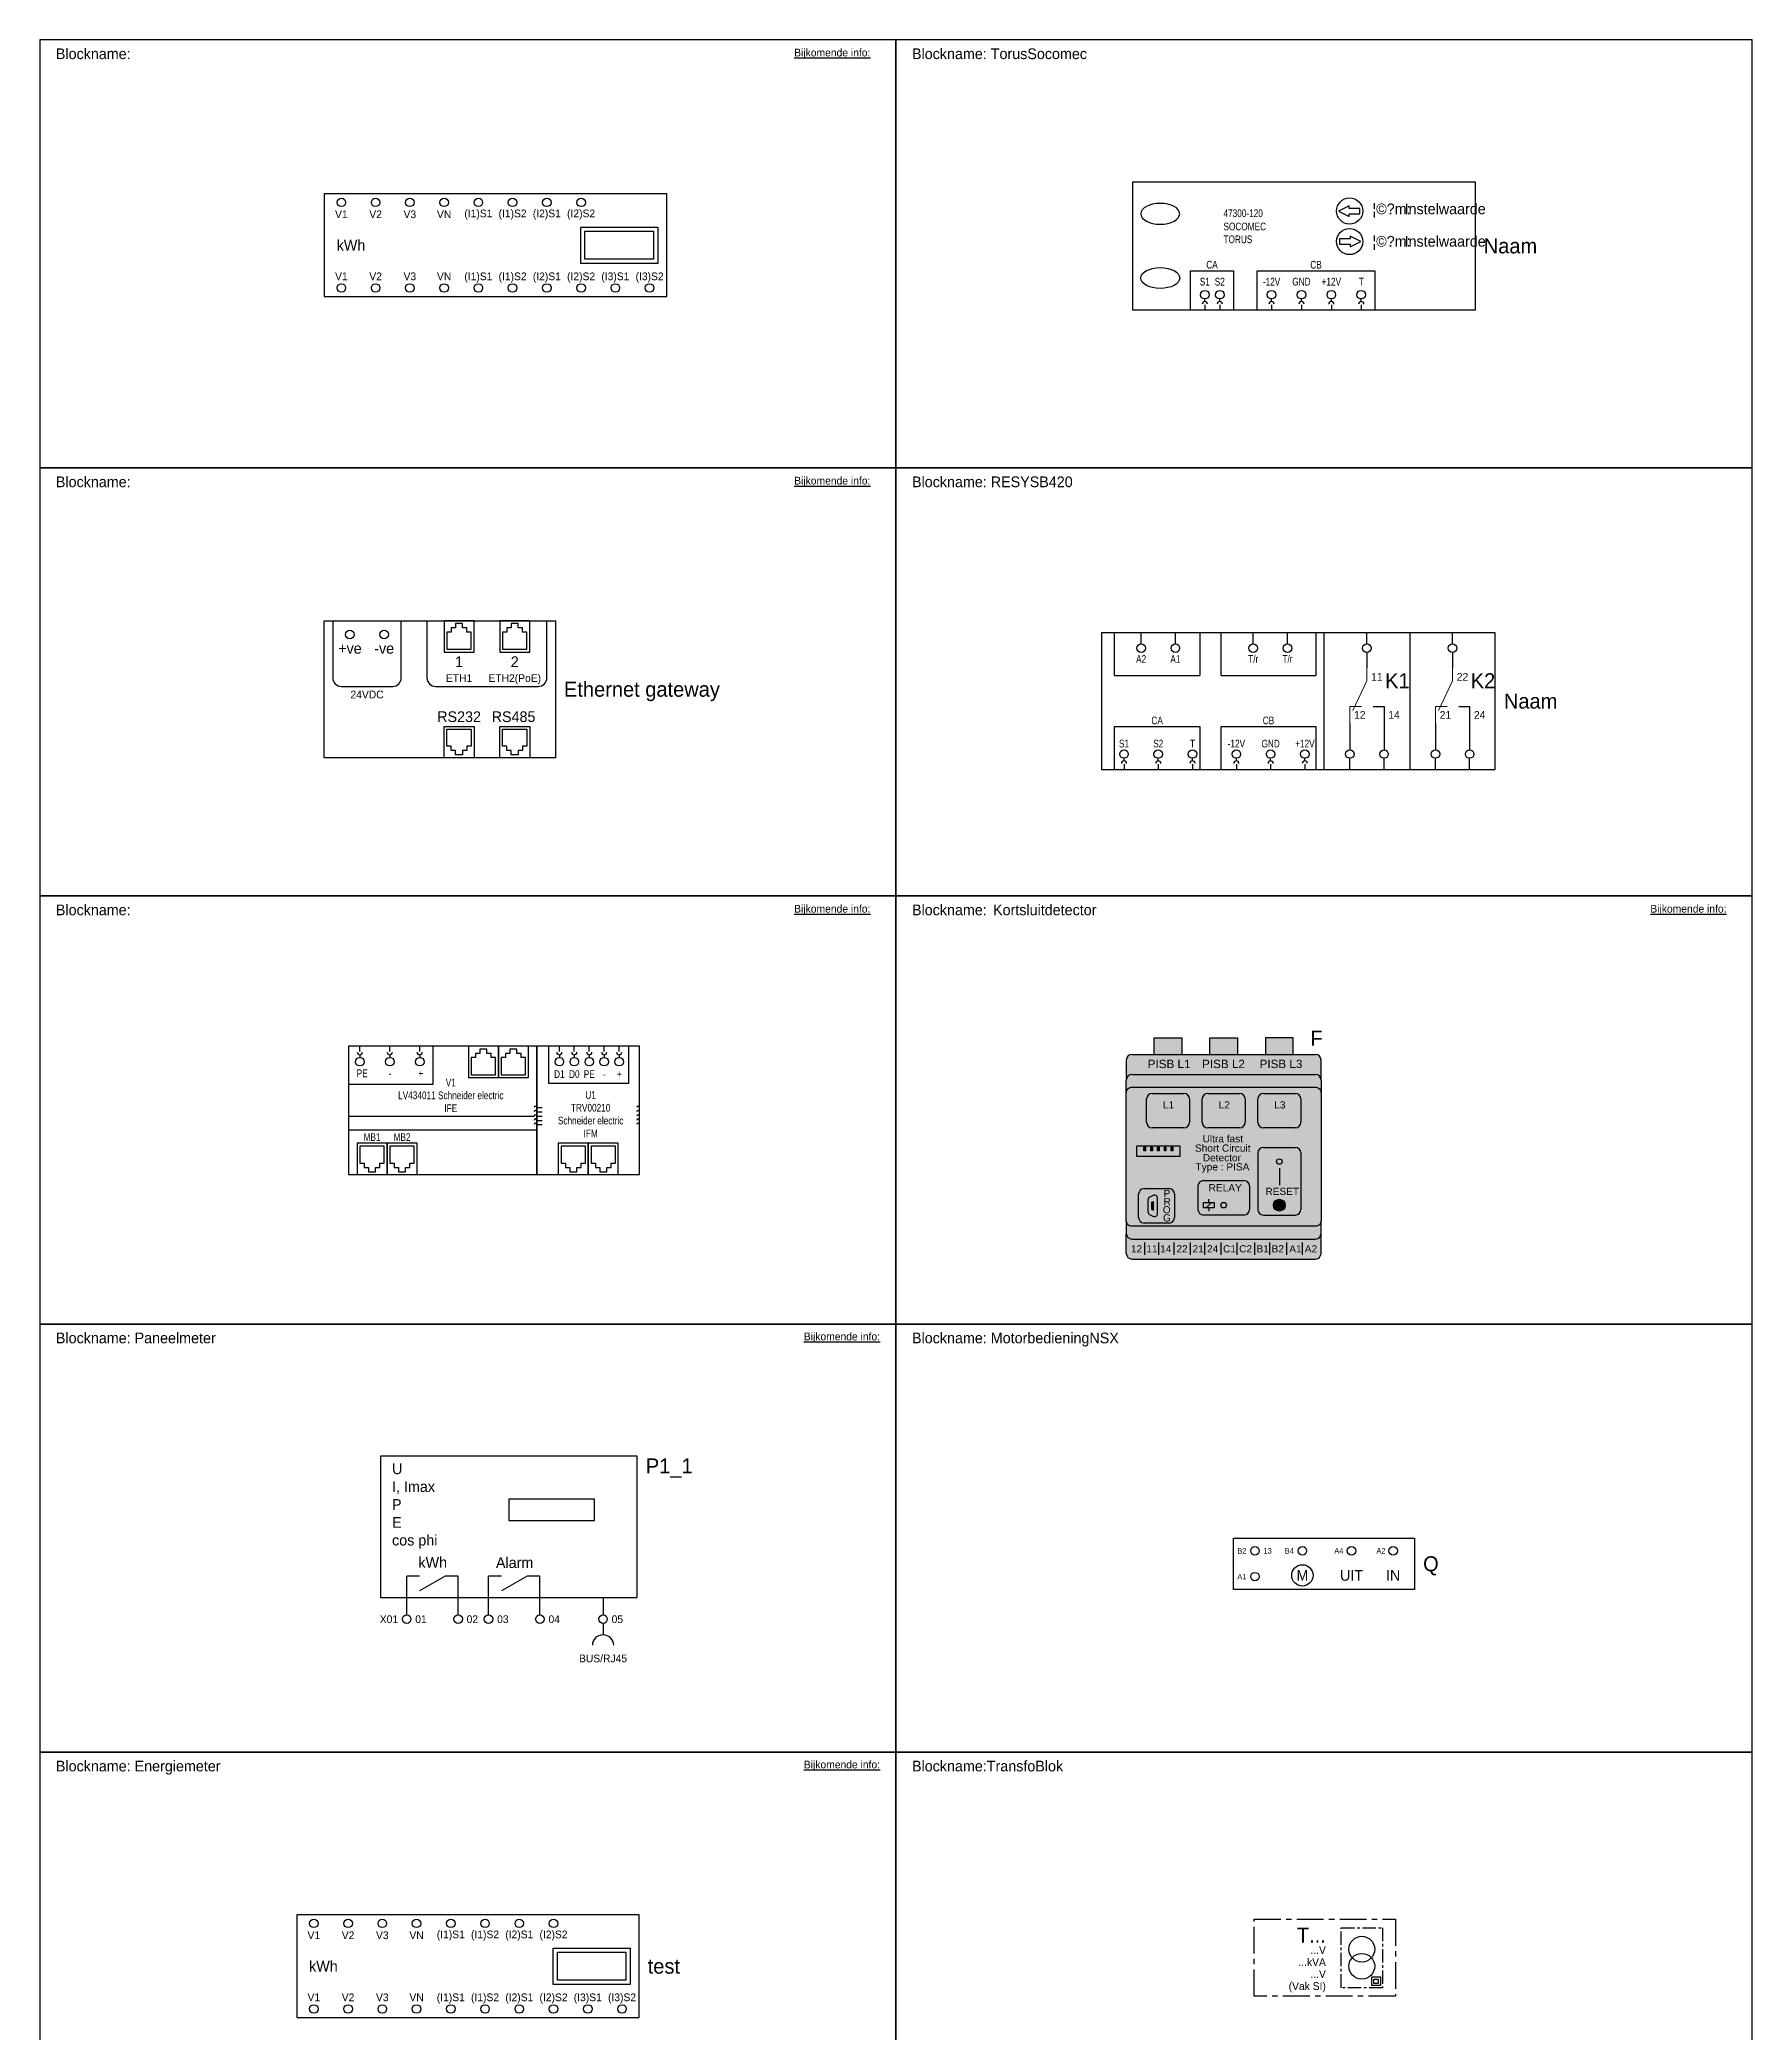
# Model space of a CAD drawing. Header units: millimetres. Extents: x -7152 to 5843, y -5056 to 10205.
# Drawn here: x 0 to 400, y 2734.6 to 3200 of the extents above; entities that cross this region are included whole.
import ezdxf
from ezdxf.enums import TextEntityAlignment as Align

# ---------------------------------------------------------------- set-up
doc = ezdxf.new("R2010")
doc.units = ezdxf.units.MM
doc.linetypes.add('CENTER', pattern=[2, 1.25, -0.25, 0.25, -0.25])
for name, color, linetype in [('18', 1, 'Continuous'), ('35', 2, 'Continuous'), ('50', 3, 'Continuous')]:
    doc.layers.add(name, color=color, linetype=linetype)
doc.styles.add('ISOPLUS', font='isoplus')
doc.styles.get("Standard").update_dxf_attribs({"font": 'isoplus.shx'})
doc.styles.add('T25', font='isoplus', dxfattribs={"height": 2.5})
doc.styles.add('TEKST25', font='ISOPLUS', dxfattribs={"height": 2.5})
doc.styles.add('TEKST3', font='ISOPLUS', dxfattribs={"height": 3.5})
doc.styles.add('Titre0', font='swiss.ttf')

# ---------------------------------------------------------------- blocks, each defined once
blk = doc.blocks.new('*U345')
at = {"color": 3, "linetype": 'Continuous'}
blk.add_lwpolyline([(0, 0), (80, 0), (80, 24), (0, 24)], close=True, dxfattribs=at)
at = {"linetype": 'Continuous'}
for points in [[(59.91, 16.24), (77.91, 16.24), (77.91, 7.74), (59.91, 7.74)], [(60.91, 15.24), (76.91, 15.24), (76.91, 8.74), (60.91, 8.74)]]:
    blk.add_lwpolyline(points, close=True, dxfattribs=at)
for centre in [(4, 22), (12, 22), (20, 22), (28, 22), (36, 22), (44, 22), (52, 22), (60, 22), (4, 2), (12, 2), (20, 2), (28, 2), (36, 2), (44, 2), (52, 2), (60, 2), (68, 2), (76, 2)]:
    blk.add_circle(centre, 1, dxfattribs=at)
for s, p in [('V1', (4, 20.12)), ('V2', (12, 20.12)), ('V3', (20, 20.12)), ('VN', (28, 20.12)), ('(I1)S1', (36, 20.32)), ('(I1)S2', (44, 20.32)), ('(I2)S1', (52, 20.32)), ('(I2)S2', (60, 20.32))]:
    blk.add_text(s, height=1.8, dxfattribs=at).set_placement(p, align=Align.TOP_CENTER)
blk.add_text('kWh', height=2.5, dxfattribs=at).set_placement((2.9, 12), align=Align.MIDDLE_LEFT)
for s, p in [('V1', (4, 3.28)), ('V2', (12, 3.28)), ('V3', (20, 3.28)), ('VN', (28, 3.28)), ('(I1)S1', (36, 3.28)), ('(I1)S2', (44, 3.28)), ('(I2)S1', (52, 3.28)), ('(I2)S2', (60, 3.28)), ('(I3)S1', (68, 3.28)), ('(I3)S2', (76, 3.28))]:
    blk.add_text(s, height=1.8, dxfattribs=at).set_placement(p, align=Align.BOTTOM_CENTER)
at = {"color": 2, "style": 'ISOPLUS'}
blk.add_attdef('NUM', text='', height=3.5, dxfattribs=at).set_placement((82, 12), align=Align.MIDDLE_LEFT)
blk = doc.blocks.new('*U352')
at = {"linetype": 'Continuous'}
for p, q in [((7.09, -30), (7.09, -20.83)), ((7.09, -20.83), (17.09, -20.83)), ((17.09, -20.83), (17.09, -30)), ((22.67, -30), (22.67, -20.83)), ((22.67, -20.83), (50.14, -20.83)), ((50.14, -20.83), (50.14, -30))]:
    blk.add_line(p, q, dxfattribs=at)
at = {"color": 7}
for p, q in [((10.42, -28), (10.42, -27.39)), ((13.91, -28), (13.91, -27.39)), ((26, -28), (26, -27.39)), ((32.98, -28), (32.98, -27.39)), ((39.97, -28), (39.97, -27.39)), ((46.96, -28), (46.96, -27.39))]:
    blk.add_line(p, q, dxfattribs=at)
at = {"linetype": 'Continuous'}
for points in [[(-6.43, 0), (73.57, 0), (73.57, -30), (-6.43, -30)], [(44.14, -7.52), (46.64, -7.52), (46.64, -6.27), (44.14, -6.27), (44.14, -5.64), (41.64, -6.89), (44.14, -8.14)], [(44.34, -13.31), (41.84, -13.31), (41.84, -14.56), (44.34, -14.56), (44.34, -15.19), (46.84, -13.94), (44.34, -12.69)]]:
    blk.add_lwpolyline(points, close=True, dxfattribs=at)
at = {"color": 7}
for points in [[(10.42, -28.78), (10.42, -30)], [(13.91, -28.78), (13.91, -30)], [(26, -28.78), (26, -30)], [(32.98, -28.78), (32.98, -30)], [(39.97, -28.78), (39.97, -30)], [(46.96, -28.78), (46.96, -30)]]:
    blk.add_lwpolyline(points, dxfattribs=at)
at = {"linetype": 'Continuous'}
for centre, radius in [((44.24, -6.85), 3.06), ((44.24, -13.98), 3.06), ((10.42, -26.39), 1), ((13.91, -26.39), 1), ((26, -26.39), 1), ((32.98, -26.39), 1), ((39.97, -26.39), 1), ((46.96, -26.39), 1)]:
    blk.add_circle(centre, radius, dxfattribs=at)
at = {"color": 7}
for centre in [(10.42, -28.61), (13.91, -28.61), (26, -28.61), (32.98, -28.61), (39.97, -28.61), (46.96, -28.61)]:
    blk.add_arc(centre, 0.61, 0, 180, dxfattribs=at)
at = {"linetype": 'Continuous', "extrusion": (0, 0, -1)}
blk.add_ellipse((0, -7.5), major_axis=(4.55, 0), ratio=0.536266, dxfattribs=at)
at = {"linetype": 'Continuous'}
blk.add_ellipse((0, -22.5), major_axis=(4.55, 0), ratio=0.536266, dxfattribs=at)
at = {"style": 'ISOPLUS', "width": 0.8}
for s, p in [('47300-120', (14.77, -7.37)), ('TORUS', (14.77, -13.46)), ('SOCOMEC', (14.77, -10.46))]:
    blk.add_text(s, height=1.8, dxfattribs=at).set_placement(p, align=Align.MIDDLE_LEFT)
at = {"style": 'ISOPLUS'}
for p in [(49.58, -6.35), (49.58, -13.93)]:
    blk.add_text('¦©\x7fm:', height=2.5, dxfattribs=at).set_placement(p, align=Align.MIDDLE_LEFT)
at = {"style": 'ISOPLUS', "width": 0.8}
for s, p in [('CA', (12.09, -20.83)), ('CB', (36.4, -20.83)), ('S1', (10.42, -24.79)), ('S2', (13.91, -24.79)), ('-12V', (26, -24.79)), ('GND', (32.98, -24.79)), ('+12V', (39.97, -24.79)), ('T', (46.96, -24.79))]:
    blk.add_text(s, height=1.8, dxfattribs=at).set_placement(p, align=Align.BOTTOM_CENTER)
at = {"linetype": 'Continuous'}
for tag, p in [('INSTELWAARDELINKS', (57.08, -6.35)), ('INSTELWAARDERECHTS', (57.08, -13.93))]:
    blk.add_attdef(tag, text='', height=2.5, dxfattribs=at).set_placement(p, align=Align.MIDDLE_LEFT)
at = {"color": 2, "linetype": 'Continuous'}
blk.add_attdef('NAAM', text='', height=3.5, dxfattribs=at).set_placement((75.57, -15), align=Align.MIDDLE_LEFT)
blk = doc.blocks.new('RESYSB420')
at = {"linetype": 'Continuous'}
for p, q in [((9.26, 29.31), (9.26, 31.91)), ((17.26, 29.31), (17.26, 31.91)), ((35.44, 29.31), (35.44, 31.91)), ((43.45, 29.31), (43.45, 31.91)), ((62, 29.31), (62, 31.91)), ((82, 29.31), (82, 31.91)), ((62, 27.31), (62, 23.74)), ((82, 27.31), (82, 23.74)), ((58, 10.74), (58, 4.6)), ((66, 10.74), (66, 4.6)), ((78, 10.74), (78, 4.6)), ((86, 10.74), (86, 4.6)), ((58, 0), (58, 2.6)), ((66, 0), (66, 2.6)), ((78, 0), (78, 2.6)), ((86, 0), (86, 2.6))]:
    blk.add_line(p, q, dxfattribs=at)
at = {"color": 7}
for p, q in [((5.26, 2), (5.26, 2.6)), ((13.26, 2), (13.26, 2.6)), ((21.26, 2), (21.26, 2.6)), ((31.51, 2), (31.51, 2.6)), ((39.51, 2), (39.51, 2.6)), ((47.51, 2), (47.51, 2.6))]:
    blk.add_line(p, q, dxfattribs=at)
at = {"linetype": 'Continuous'}
blk.add_lwpolyline([(92, 31.91), (0, 31.91), (0, 0), (92, 0)], close=True, dxfattribs=at)
at = {"linetype": 'ByBlock', "lineweight": 0}
for points in [[(62, 23.74), (62, 20.73), (58.75, 13.73)], [(82, 23.74), (82, 20.73), (78.75, 13.73)], [(60.75, 14.74), (58, 14.74), (58, 10.74)], [(80.75, 14.74), (78, 14.74), (78, 10.74)]]:
    blk.add_lwpolyline(points, dxfattribs=at)
at = {"color": 7, "linetype": 'ByBlock', "lineweight": 0}
for points in [[(60.75, 14.74), (58, 14.74), (58, 10.74)], [(80.75, 14.74), (78, 14.74), (78, 10.74)]]:
    blk.add_lwpolyline(points, dxfattribs=at)
at = {"color": 7}
for points in [[(63.5, 14.74), (66, 14.74), (66, 10.74)], [(83.5, 14.74), (86, 14.74), (86, 10.74)], [(5.26, 1.22), (5.26, 0)], [(13.26, 1.22), (13.26, 0)], [(21.26, 1.22), (21.26, 0)], [(31.51, 1.22), (31.51, 0)], [(39.51, 1.22), (39.51, 0)], [(47.51, 1.22), (47.51, 0)]]:
    blk.add_lwpolyline(points, dxfattribs=at)
for points in [[(63.5, 14.74), (66, 14.74), (66, 10.74)], [(83.5, 14.74), (86, 14.74), (86, 10.74)]]:
    blk.add_lwpolyline(points)
at = {"linetype": 'Continuous'}
for centre in [(9.26, 28.31), (17.26, 28.31), (35.45, 28.31), (43.45, 28.31), (62, 28.31), (82, 28.31), (5.26, 3.6), (13.26, 3.6), (21.26, 3.6), (31.51, 3.6), (39.51, 3.6), (47.51, 3.6), (58, 3.6), (66, 3.6), (78, 3.6), (86, 3.6)]:
    blk.add_circle(centre, 1, dxfattribs=at)
at = {"color": 7}
for centre in [(5.26, 1.39), (13.26, 1.39), (21.26, 1.39), (31.51, 1.39), (39.51, 1.39), (47.51, 1.39)]:
    blk.add_arc(centre, 0.61, 0, 180, dxfattribs=at)
at = {"layer": '18', "linetype": 'Continuous'}
for p, q in [((3, 21.91), (3, 31.91)), ((23, 31.91), (23, 21.91)), ((27.94, 21.91), (27.94, 31.91)), ((50.06, 31.91), (50.06, 21.91)), ((52, 0), (52, 31.91)), ((72, 31.91), (72, 0)), ((3, 21.91), (23, 21.91)), ((27.94, 21.91), (50.06, 21.91)), ((3, 0), (3, 10)), ((3, 10), (23, 10)), ((23, 10), (23, 0)), ((27.94, 0), (27.94, 10)), ((27.94, 10), (50.06, 10)), ((50.06, 10), (50.06, 0))]:
    blk.add_line(p, q, dxfattribs=at)
at = {"style": 'ISOPLUS', "width": 0.8}
for s, p in [('A2', (9.26, 26.71)), ('A1', (17.26, 26.71)), ('T/r', (35.45, 26.71)), ('T/r', (43.45, 26.71))]:
    blk.add_text(s, height=1.8, dxfattribs=at).set_placement(p, align=Align.TOP_CENTER)
at = {"color": 1}
for s, p in [('11', (63, 20.73)), ('22', (83, 20.73)), ('12', (59, 11.84)), ('14', (67, 11.84)), ('21', (79, 11.84)), ('24', (87, 11.84))]:
    blk.add_text(s, height=1.8, dxfattribs=at).set_placement(p)
at = {"color": 2, "style": 'ISOPLUS'}
for s, p in [('K1', (66.25, 20.73)), ('K2', (86.25, 20.73))]:
    blk.add_text(s, height=3.5, dxfattribs=at).set_placement(p, align=Align.MIDDLE_LEFT)
at = {"style": 'ISOPLUS', "width": 0.8}
for s, p in [('CA', (13, 10)), ('CB', (39, 10)), ('S1', (5.26, 4.6)), ('S2', (13.26, 4.6)), ('T', (21.26, 4.6)), ('-12V', (31.51, 4.6)), ('GND', (39.51, 4.6)), ('+12V', (47.51, 4.6))]:
    blk.add_text(s, height=1.8, dxfattribs=at).set_placement(p, align=Align.BOTTOM_CENTER)
at = {"color": 2, "linetype": 'Continuous', "style": 'ISOPLUS'}
blk.add_attdef('NAAM', text='', height=3.5, dxfattribs=at).set_placement((94, 15.96), align=Align.MIDDLE_LEFT)
blk = doc.blocks.new('V_A1')
at = {"layer": '50'}
blk.add_line((0, 0), (-3.46, 6), dxfattribs=at)
at = {"style": 'TEKST25'}
blk.add_attdef('WAARDE', text='', height=2.5, dxfattribs=at).set_placement((2, 0), align=Align.TOP_LEFT)
at = {"layer": '35', "style": 'TEKST3'}
blk.add_attdef('NAAM', text='', height=3.5, dxfattribs=at).set_placement((2, 3), align=Align.MIDDLE_LEFT)
blk = doc.blocks.new('Paneelmeter')
at = {"color": 2}
for p, q in [((6.13, -4.07), (6.13, 5)), ((9.13, 5), (6.13, 5)), ((18.13, 5), (15.13, 5)), ((18.13, -4.07), (18.13, 5)), ((25.26, -4.07), (25.26, 5)), ((28.26, 5), (25.26, 5)), ((37.26, 5), (34.26, 5)), ((37.26, -4.07), (37.26, 5))]:
    blk.add_line(p, q, dxfattribs=at)
for p, q in [((52, 0), (52, -4.07)), ((52, -6.07), (52, -8.72))]:
    blk.add_line(p, q)
for centre in [(6.13, -5.07), (18.13, -5.07), (25.26, -5.07), (37.26, -5.07), (52, -5.07)]:
    blk.add_circle(centre, 1, dxfattribs=at)
at = {"layer": '35'}
for points in [[(0, 0), (60, 0), (60, 33), (0, 33)], [(30, 18), (50, 18), (50, 23), (30, 23)]]:
    blk.add_lwpolyline(points, close=True, dxfattribs=at)
at = {"layer": '50'}
blk.add_arc((52, -11.22), 2.5, 1.9548, 178.0452, dxfattribs=at)
at = {"color": 2, "rotation": 90}
for p in [(15.13, 5), (34.26, 5)]:
    blk.add_blockref('V_A1', p, dxfattribs=at)
at = {"style": 'T25'}
for s, p in [('U', (2.71, 28.07)), ('I, Imax', (2.71, 23.91)), ('P', (2.71, 19.74)), ('E', (2.71, 15.57)), ('cos phi', (2.71, 11.41))]:
    blk.add_text(s, height=2.5, dxfattribs=at).set_placement(p, align=Align.BOTTOM_LEFT)
blk.add_text('kWh', height=2.5, dxfattribs=at).set_placement((12.22, 8.21), align=Align.MIDDLE_CENTER)
blk.add_text('Alarm', height=2.5, dxfattribs=at).set_placement((31.35, 8.21), align=Align.MIDDLE)
at = {"color": 2, "linetype": 'Continuous'}
blk.add_attdef('NAAM', text='', height=3.5, dxfattribs=at).set_placement((62, 30.75), align=Align.MIDDLE_LEFT)
at = {"linetype": 'Continuous', "ltscale": 15}
blk.add_attdef('STROOK', text='', height=1.8, dxfattribs=at).set_placement((4.13, -5.06), align=Align.MIDDLE_RIGHT)
for tag, p in [('KLMNR01', (8.13, -5.06)), ('KLMNR02', (20.13, -5.06)), ('KLMNR03', (27.26, -5.06)), ('KLMNR04', (39.26, -5.06)), ('KLMNR05', (54, -5.06))]:
    blk.add_attdef(tag, text='', height=1.8, dxfattribs=at).set_placement(p, align=Align.MIDDLE_LEFT)
blk.add_attdef('STEKKER', text='', height=1.8, dxfattribs=at).set_placement((52, -14.22), align=Align.MIDDLE_CENTER)
blk = doc.blocks.new('MotorbedieningNSX')
at = {"color": 7}
blk.add_lwpolyline([(21.14, -12), (-21.14, -12), (-21.14, 0), (21.14, 0)], close=True, dxfattribs=at)
at = {"color": 7, "linetype": 'Continuous', "lineweight": -2}
for centre in [(-16.14, -3), (-5.07, -3), (6.41, -3), (16.14, -3), (-16.14, -9)]:
    blk.add_circle(centre, 1, dxfattribs=at)
at = {"color": 3}
blk.add_circle((-5.07, -8.71), 2.49, dxfattribs=at)
at = {"color": 1, "linetype": 'Continuous', "ltscale": 15}
for s, p in [('B2', (-18.14, -3)), ('B4', (-7.07, -3)), ('A1', (-18.14, -9))]:
    blk.add_text(s, height=1.3, dxfattribs=at).set_placement(p, align=Align.MIDDLE_RIGHT)
for s, p in [('13', (-14.14, -2.96)), ('A4', (2.39, -2.96)), ('A2', (12.23, -2.96))]:
    blk.add_text(s, height=1.3, dxfattribs=at).set_placement(p, align=Align.MIDDLE_LEFT)
at = {"color": 7}
blk.add_text('M', height=2.45, dxfattribs=at).set_placement((-5.07, -8.71), align=Align.MIDDLE)
for s, p in [('UIT', (6.41, -8.71)), ('IN', (16.14, -8.71))]:
    blk.add_text(s, height=2.5, dxfattribs=at).set_placement(p, align=Align.MIDDLE_CENTER)
at = {"color": 2}
blk.add_attdef('NUM', text='', height=3.5, dxfattribs=at).set_placement((23.14, -6), align=Align.MIDDLE_LEFT)
blk = doc.blocks.new('TransfoBlok')
at = {"color": 7, "linetype": 'Continuous'}
for points in [[(27.5, 4.5), (29.5, 4.5), (29.5, 2.5), (27.5, 2.5)], [(28, 4), (29, 4), (29, 3), (28, 3)]]:
    blk.add_lwpolyline(points, close=True, dxfattribs=at)
at = {"color": 7}
for centre in [(25.17, 11), (25.17, 7)]:
    blk.add_circle(centre, 3, dxfattribs=at)
at = {"layer": '50', "color": 2, "linetype": 'CENTER', "ltscale": 5}
blk.add_lwpolyline([(33, 0), (0, 0), (0, 18), (33, 18)], close=True, dxfattribs=at)
at = {"layer": '50', "color": 2, "linetype": 'CENTER', "ltscale": 2.5}
blk.add_lwpolyline([(20.35, 2), (20.35, 16), (30, 16), (30, 2)], close=True, dxfattribs=at)
at = {"color": 2}
blk.add_attdef('NAAM', text='', height=3.5, dxfattribs=at).set_placement((16.77, 14.24), align=Align.MIDDLE_RIGHT)
at = {"color": 1, "style": 'ISOPLUS'}
for tag, p in [('UP', (16.77, 10.8)), ('US', (16.77, 5.18)), ('P', (16.77, 7.98)), ('LIJN', (16.77, 2.38))]:
    blk.add_attdef(tag, text='', height=1.8, dxfattribs=at).set_placement(p, align=Align.MIDDLE_RIGHT)
blk = doc.blocks.new('*U418')
at = {"color": 0}
blk.add_lwpolyline([(0, 0), (200, 0), (200, 100), (0, 100)], close=True, dxfattribs=at)
blk.add_text('Blockname:', height=2.5, dxfattribs=at).set_placement((3.74, 98), align=Align.TOP_LEFT)
at = {"color": 0, "linetype": 'Continuous'}
blk.add_text('%%UBijkomende info:', height=1.8, dxfattribs=at).set_placement((176.22, 96.12))
at = {"color": 161, "linetype": 'Continuous', "ltscale": 15, "true_color": 0x8c9ff3}
blk.add_attdef('BLOCKNAME', (22.67, 95.5), '', height=2.5, dxfattribs=at)
blk = doc.blocks.new('Kortsluitdetector')
at = {"linetype": 'Continuous'}
h = blk.add_hatch(color=256, dxfattribs=at)
h.paths.add_polyline_path([(6.5, 0), (0, 0), (0, -3.9), (6.5, -3.9)])
h.paths.add_polyline_path([(19.5, 0), (13, 0), (13, -3.9), (19.5, -3.9)])
h.paths.add_polyline_path([(32.5, 0), (26, 0), (26, -3.9), (32.5, -3.9)])
at = {"linetype": 'Continuous', "true_color": 0xdddac5}
for points in [[(39, -9.88), (39, -5.2, 0.414214), (37.7, -3.9), (-5.2, -3.9, 0.414214), (-6.5, -5.2), (-6.5, -9.88, -0.414214), (-5.2, -8.58), (37.7, -8.58, -0.414214)], [(39, -9.88, 0.414214), (37.7, -8.58), (-5.2, -8.58, 0.414214), (-6.5, -9.88), (-6.5, -12.85, -0.414214), (-5.2, -11.55), (37.7, -11.55, -0.414214), (39, -12.85)], [(-5.2, -8.58, 0.414214), (-6.5, -9.88), (-6.5, -12.85, -0.414214), (-5.2, -11.55), (37.7, -11.55, -0.414214), (39, -12.85), (39, -9.88, 0.414214), (37.7, -8.58)], [(39, -42.75), (39, -12.85, 0.414214), (37.7, -11.55), (-5.2, -11.55, 0.414214), (-6.5, -12.85), (-6.5, -42.75, 0.414214), (-5.2, -44.05), (37.7, -44.05, 0.414214)], [(-6.5, -42.75, 0.414214), (-5.2, -44.05), (37.7, -44.05, 0.414214), (39, -42.75), (39, -12.85, 0.414214), (37.7, -11.55), (-5.2, -11.55, 0.414214), (-6.5, -12.85)], [(39, -45.72), (39, -42.75, -0.414214), (37.7, -44.05), (-5.2, -44.05, -0.414214), (-6.5, -42.75), (-6.5, -45.72, 0.414214), (-5.2, -47.02), (37.7, -47.02, 0.414214)], [(-5.2, -44.05, -0.414214), (-6.5, -42.75), (-6.5, -45.72, 0.414214), (-5.2, -47.02), (37.7, -47.02, 0.414214), (39, -45.72), (39, -42.75, -0.414214), (37.7, -44.05)], [(39, -50.4), (39, -45.72, -0.414214), (37.7, -47.02), (-5.2, -47.02, -0.414214), (-6.5, -45.72), (-6.5, -50.4, 0.414214), (-5.2, -51.7), (37.7, -51.7, 0.414214)], [(39, -45.72, -0.414214), (37.7, -47.02), (-5.2, -47.02, -0.414214), (-6.5, -45.72), (-6.5, -50.4, 0.414214), (-5.2, -51.7), (37.7, -51.7, 0.414214), (39, -50.4)]]:
    blk.add_hatch(color=254, dxfattribs=at).paths.add_polyline_path(points)
at = {"linetype": 'Continuous'}
for color, points in [(256, [(-2.38, -26.4), (-2.01, -26.4), (-2.01, -25.54), (-2.38, -25.54)]), (256, [(-0.79, -26.4), (-0.42, -26.4), (-0.42, -25.54), (-0.79, -25.54)]), (256, [(0.79, -26.4), (1.17, -26.4), (1.17, -25.54), (0.79, -25.54)]), (256, [(2.38, -26.4), (2.75, -26.4), (2.75, -25.54), (2.38, -25.54)]), (256, [(3.96, -26.4), (4.34, -26.4), (4.34, -25.54), (3.96, -25.54)]), (256, [(-0.13, -38.22), (-0.54, -38.41), (-0.54, -40.11), (-0.13, -40.3)]), (240, [(28.12, -39.11, 1), (30.38, -39.11, 1)])]:
    blk.add_hatch(color=color, dxfattribs=at).paths.add_polyline_path(points)
for p, q in [((0, -3.9), (0, 0)), ((0, 0), (6.5, 0)), ((6.5, 0), (6.5, -3.9)), ((13, -3.9), (13, 0)), ((13, 0), (19.5, 0)), ((19.5, 0), (19.5, -3.9)), ((32.5, 0), (26, 0)), ((26, 0), (26, -3.9)), ((32.5, -3.9), (32.5, 0)), ((-5.2, -3.9), (37.7, -3.9)), ((-6.5, -5.2), (-6.5, -9.88)), ((-5.2, -8.58), (37.7, -8.58)), ((39, -9.88), (39, -5.2)), ((-6.5, -12.85), (-6.5, -9.88)), ((-0.47, -13), (6.97, -13)), ((12.53, -13), (19.97, -13)), ((25.53, -13), (32.97, -13)), ((39, -9.88), (39, -12.85)), ((-1.77, -19.74), (-1.77, -14.3)), ((8.27, -14.3), (8.27, -19.74)), ((11.23, -19.74), (11.23, -14.3)), ((21.27, -14.3), (21.27, -19.74)), ((24.23, -19.74), (24.23, -14.3)), ((34.27, -14.3), (34.27, -19.74)), ((6.97, -21.04), (-0.47, -21.04)), ((19.97, -21.04), (12.53, -21.04)), ((32.97, -21.04), (25.53, -21.04)), ((24.23, -26.91), (24.23, -40.11)), ((25.53, -25.61), (32.97, -25.61)), ((34.27, -26.91), (34.27, -40.11)), ((29.25, -30.44), (29.25, -34.44)), ((-3.64, -41.98), (-3.64, -36.54)), ((-2.34, -35.24), (3.48, -35.24)), ((-1.05, -37.21), (-0.16, -36.8)), ((4.78, -36.54), (4.78, -41.98)), ((10.23, -34.67), (10.23, -40.11)), ((11.53, -33.37), (20.97, -33.37)), ((22.27, -34.67), (22.27, -40.11)), ((-1.43, -40.71), (-1.43, -37.8)), ((-1.05, -41.3), (-0.16, -41.72)), ((-0.54, -38.41), (-0.13, -38.22)), ((-0.54, -40.11), (-0.54, -38.41)), ((-0.54, -40.11), (-0.13, -40.3)), ((-0.13, -40.3), (-0.13, -38.22)), ((0.76, -41.13), (0.76, -37.39)), ((20.97, -41.41), (11.53, -41.41)), ((12.14, -39.75), (13.39, -38.46)), ((12.77, -38.46), (12.77, -37.71)), ((12.77, -39.75), (12.77, -40.5)), ((25.53, -41.41), (32.97, -41.41)), ((-6.5, -42.75), (-6.5, -45.72)), ((-6.5, -50.4), (-6.5, -45.72)), ((3.48, -43.28), (-2.34, -43.28)), ((39, -45.72), (39, -42.75)), ((39, -50.4), (39, -45.72)), ((-5.2, -47.02), (37.7, -47.02)), ((-2.26, -47.84), (-2.26, -50.69)), ((0.99, -47.84), (0.99, -50.69)), ((4.58, -47.84), (4.58, -50.69)), ((8.39, -47.84), (8.39, -50.69)), ((11.75, -47.84), (11.75, -50.69)), ((15.54, -47.84), (15.54, -50.69)), ((19.29, -47.84), (19.29, -50.69)), ((23.42, -47.84), (23.42, -50.69)), ((26.97, -47.84), (26.97, -50.69)), ((30.88, -47.84), (30.88, -50.69)), ((34.54, -47.84), (34.54, -50.69)), ((-5.2, -51.7), (37.7, -51.7))]:
    blk.add_line(p, q, dxfattribs=at)
blk.add_lwpolyline([(-5.2, -11.55), (37.7, -11.55, -0.414214), (39, -12.85), (39, -42.75, -0.414214), (37.7, -44.05), (-5.2, -44.05, -0.414214), (-6.5, -42.75), (-6.5, -12.85, -0.414214)], format="xyb", close=True, dxfattribs=at)
for points in [[(-4.04, -25.28), (6, -25.28), (6, -27.74), (-4.04, -27.74)], [(-2.38, -25.54), (-2.01, -25.54), (-2.01, -26.4), (-2.38, -26.4)], [(-0.79, -25.54), (-0.42, -25.54), (-0.42, -26.4), (-0.79, -26.4)], [(0.79, -25.54), (1.17, -25.54), (1.17, -26.4), (0.79, -26.4)], [(2.38, -25.54), (2.75, -25.54), (2.75, -26.4), (2.38, -26.4)], [(3.96, -25.54), (4.34, -25.54), (4.34, -26.4), (3.96, -26.4)], [(11.51, -38.46), (14.03, -38.46), (14.03, -39.75), (11.51, -39.75)]]:
    blk.add_lwpolyline(points, close=True, dxfattribs=at)
for centre, radius in [((29.25, -28.92), 0.645), ((16.25, -39.1), 0.645), ((29.25, -39.11), 1.38), ((29.25, -39.11), 1.13)]:
    blk.add_circle(centre, radius, dxfattribs=at)
for centre, radius, start, end in [((-5.2, -5.2), 1.3, 90, 180), ((37.7, -5.2), 1.3, 0, 90), ((-5.2, -9.88), 1.3, 90, 180), ((37.7, -9.88), 1.3, 0, 90), ((-0.47, -14.3), 1.3, 90, 180), ((6.97, -14.3), 1.3, 0, 90), ((12.53, -14.3), 1.3, 90, 180), ((19.97, -14.3), 1.3, 0, 90), ((25.53, -14.3), 1.3, 90, 180), ((32.97, -14.3), 1.3, 0, 90), ((-0.47, -19.74), 1.3, 180, 270), ((6.97, -19.74), 1.3, 270, 0), ((12.53, -19.74), 1.3, 180, 270), ((19.97, -19.74), 1.3, 270, 0), ((25.53, -19.74), 1.3, 180, 270), ((32.97, -19.74), 1.3, 270, 0), ((25.53, -26.91), 1.3, 90, 180), ((32.97, -26.91), 1.3, 0, 90), ((-2.34, -36.54), 1.3, 90, 180), ((-0.78, -37.8), 0.65, 114.9057, 180), ((0.11, -37.39), 0.65, 0, 114.9057), ((3.48, -36.54), 1.3, 0, 90), ((11.53, -34.67), 1.3, 90, 180), ((20.97, -34.67), 1.3, 0, 90), ((-0.78, -40.71), 0.65, 180, 245.0943), ((0.11, -41.13), 0.65, 245.0943, 0), ((11.53, -40.11), 1.3, 180, 270), ((20.97, -40.11), 1.3, 270, 0), ((25.53, -40.11), 1.3, 180, 270), ((32.97, -40.11), 1.3, 270, 0), ((-5.2, -45.72), 1.3, 180, 270), ((-2.34, -41.98), 1.3, 180, 270), ((3.48, -41.98), 1.3, 270, 0), ((37.7, -45.72), 1.3, 270, 0), ((-5.2, -50.4), 1.3, 180, 270), ((37.7, -50.4), 1.3, 270, 0)]:
    blk.add_arc(centre, radius, start, end, dxfattribs=at)
at = {"color": 2, "linetype": 'Continuous'}
blk.add_attdef('NAAM', (36.49, -1.85), '', height=3.5, dxfattribs=at)
at = {"layer": '18', "color": 1, "style": 'Titre0'}
for s, height, p in [('PISB L1', 1.95, (-1.5, -7.67)), ('PISB L2', 1.95, (11.2, -7.67)), ('PISB L3', 1.95, (24.64, -7.67)), ('L1', 1.69, (2.06, -17.03)), ('L2', 1.69, (15.06, -17.03)), ('L3', 1.69, (28.06, -17.03)), ('Ultra fast', 1.69, (11.32, -24.93)), ('Short Circuit', 1.69, (9.53, -27.13)), ('Detector', 1.69, (11.36, -29.38)), ('Type : PISA', 1.69, (9.66, -31.5)), ('P', 1.69, (2.19, -37.73)), ('RELAY', 1.69, (12.73, -36.4)), ('RESET', 1.69, (25.99, -37.23)), ('O', 1.69, (2.02, -41.52)), ('G', 1.69, (2.07, -43.43)), ('R', 1.69, (2.19, -39.63)), ('12', 1.69, (-5.43, -50.66)), ('11', 1.69, (-1.82, -50.66)), ('14', 1.69, (1.41, -50.66)), ('22', 1.69, (5.19, -50.66)), ('21', 1.69, (8.96, -50.66)), ('24', 1.69, (12.35, -50.66)), ('C1', 1.69, (16.1, -50.66)), ('C2', 1.69, (19.85, -50.66)), ('B1', 1.69, (23.9, -50.66)), ('B2', 1.69, (27.44, -50.66)), ('A1', 1.69, (31.56, -50.66)), ('A2', 1.69, (35.2, -50.66))]:
    blk.add_text(s, height=height, dxfattribs=at).set_placement(p, align=Align.BOTTOM_LEFT)
blk = doc.blocks.new('Energiemeter')
at = {"color": 3, "linetype": 'Continuous'}
blk.add_lwpolyline([(0, 0), (80, 0), (80, 24), (0, 24)], close=True, dxfattribs=at)
at = {"linetype": 'Continuous'}
for points in [[(59.91, 16.24), (77.91, 16.24), (77.91, 7.74), (59.91, 7.74)], [(60.91, 15.24), (76.91, 15.24), (76.91, 8.74), (60.91, 8.74)]]:
    blk.add_lwpolyline(points, close=True, dxfattribs=at)
for centre in [(4, 22), (12, 22), (20, 22), (28, 22), (36, 22), (44, 22), (52, 22), (60, 22), (4, 2), (12, 2), (20, 2), (28, 2), (36, 2), (44, 2), (52, 2), (60, 2), (68, 2), (76, 2)]:
    blk.add_circle(centre, 1, dxfattribs=at)
for s, p in [('V1', (4, 20.12)), ('V2', (12, 20.12)), ('V3', (20, 20.12)), ('VN', (28, 20.12)), ('(I1)S1', (36, 20.32)), ('(I1)S2', (44, 20.32)), ('(I2)S1', (52, 20.32)), ('(I2)S2', (60, 20.32))]:
    blk.add_text(s, height=1.8, dxfattribs=at).set_placement(p, align=Align.TOP_CENTER)
blk.add_text('kWh', height=2.5, dxfattribs=at).set_placement((2.9, 12), align=Align.MIDDLE_LEFT)
for s, p in [('V1', (4, 3.28)), ('V2', (12, 3.28)), ('V3', (20, 3.28)), ('VN', (28, 3.28)), ('(I1)S1', (36, 3.28)), ('(I1)S2', (44, 3.28)), ('(I2)S1', (52, 3.28)), ('(I2)S2', (60, 3.28)), ('(I3)S1', (68, 3.28)), ('(I3)S2', (76, 3.28))]:
    blk.add_text(s, height=1.8, dxfattribs=at).set_placement(p, align=Align.BOTTOM_CENTER)
at = {"color": 2, "style": 'ISOPLUS'}
blk.add_attdef('NUM', text='', height=3.5, dxfattribs=at).set_placement((82, 12), align=Align.MIDDLE_LEFT)
blk = doc.blocks.new('EthernetGateway')
at = {"color": 2, "linetype": 'Continuous'}
blk.add_lwpolyline([(0, 32), (54, 32), (54, 0), (0, 0)], close=True, dxfattribs=at)
at = {"color": 1, "linetype": 'Continuous'}
for points in [[(2, 32), (2, 18.67, 0.414214), (4, 16.67), (16, 16.67, 0.414214), (18, 18.67), (18, 32)], [(24, 32), (24, 18.67, 0.414214), (26, 16.67), (50, 16.67, 0.414214), (52, 18.67), (52, 32)]]:
    blk.add_lwpolyline(points, format="xyb", dxfattribs=at)
at = {"linetype": 'Continuous'}
for points in [[(35, 24.67), (35, 32), (28, 32), (28, 24.67)], [(30.67, 31.33), (30.67, 30.33), (29.67, 30.33), (29.67, 29.33), (28.67, 29.33), (28.67, 25.33), (34.33, 25.33), (34.33, 29.33), (33.33, 29.33), (33.33, 30.33), (32.33, 30.33), (32.33, 31.33)], [(48, 24.67), (48, 32), (41, 32), (41, 24.67)], [(43.67, 31.33), (43.67, 30.33), (42.67, 30.33), (42.67, 29.33), (41.67, 29.33), (41.67, 25.33), (47.33, 25.33), (47.33, 29.33), (46.33, 29.33), (46.33, 30.33), (45.33, 30.33), (45.33, 31.33)], [(35, 7.33), (35, 0), (28, 0), (28, 7.33)], [(30.67, 0.67), (30.67, 1.67), (29.67, 1.67), (29.67, 2.67), (28.67, 2.67), (28.67, 6.67), (34.33, 6.67), (34.33, 2.67), (33.33, 2.67), (33.33, 1.67), (32.33, 1.67), (32.33, 0.67)], [(48, 7.33), (48, 0), (41, 0), (41, 7.33)], [(43.67, 0.67), (43.67, 1.67), (42.67, 1.67), (42.67, 2.67), (41.67, 2.67), (41.67, 6.67), (47.33, 6.67), (47.33, 2.67), (46.33, 2.67), (46.33, 1.67), (45.33, 1.67), (45.33, 0.67)]]:
    blk.add_lwpolyline(points, close=True, dxfattribs=at)
for centre in [(6, 28.8), (14, 28.8)]:
    blk.add_circle(centre, 1, dxfattribs=at)
for tag, height, p in [('V+', 2.5, (6, 26.8)), ('V-', 2.5, (14, 26.8)), ('GWI11', 2.5, (31.5, 23.67)), ('GWI21', 2.5, (44.5, 23.67)), ('GWI12', 1.8, (31.5, 19.5)), ('GWI22', 1.8, (44.5, 19.5)), ('VOEDING', 1.8, (10, 15.67))]:
    blk.add_attdef(tag, text='', height=height, dxfattribs=at).set_placement(p, align=Align.TOP_CENTER)
at = {"color": 2, "linetype": 'Continuous'}
blk.add_attdef('NAAM', text='', height=3.5, dxfattribs=at).set_placement((56, 16), align=Align.MIDDLE_LEFT)
at = {"linetype": 'Continuous'}
for tag, p in [('GWU01', (31.5, 7.59)), ('GWU02', (44.22, 7.59))]:
    blk.add_attdef(tag, text='', height=2.5, dxfattribs=at).set_placement(p, align=Align.BOTTOM_CENTER)
blk = doc.blocks.new('*U351')
at = {"color": 2}
for p, q in [((2.65, 28), (2.65, 27.39)), ((9.64, 28), (9.64, 27.39)), ((16.63, 28), (16.63, 27.39)), ((49.25, 28), (49.25, 27.39)), ((52.74, 28), (52.74, 27.39)), ((56.24, 28), (56.24, 27.39)), ((59.73, 28), (59.73, 27.39)), ((63.22, 28), (63.22, 27.39))]:
    blk.add_line(p, q, dxfattribs=at)
at = {"color": 1, "linetype": 'Continuous', "ltscale": 0.5}
for p, q in [((0, 13.69), (43.36, 13.69)), ((0, 10.5), (44, 10.5))]:
    blk.add_line(p, q, dxfattribs=at)
for points in [[(0, 21.12), (19.74, 21.12), (19.74, 30)], [(46.74, 30), (46.74, 21.37), (65.5, 21.37), (65.5, 30)]]:
    blk.add_lwpolyline(points, dxfattribs=at)
at = {"linetype": 'Continuous'}
for points in [[(0, 0), (44, 0), (44, 30), (0, 30)], [(35, 22.67), (35, 30), (28, 30), (28, 22.67)], [(30.67, 29.33), (30.67, 28.33), (29.67, 28.33), (29.67, 27.33), (28.67, 27.33), (28.67, 23.33), (34.33, 23.33), (34.33, 27.33), (33.33, 27.33), (33.33, 28.33), (32.33, 28.33), (32.33, 29.33)], [(42, 22.67), (42, 30), (35, 30), (35, 22.67)], [(37.67, 29.33), (37.67, 28.33), (36.67, 28.33), (36.67, 27.33), (35.67, 27.33), (35.67, 23.33), (41.33, 23.33), (41.33, 27.33), (40.33, 27.33), (40.33, 28.33), (39.33, 28.33), (39.33, 29.33)], [(44, 0), (68, 0), (68, 30), (44, 30)], [(2, 7.33), (2, 0), (9, 0), (9, 7.33)], [(6.33, 0.67), (6.33, 1.67), (7.33, 1.67), (7.33, 2.67), (8.33, 2.67), (8.33, 6.67), (2.67, 6.67), (2.67, 2.67), (3.67, 2.67), (3.67, 1.67), (4.67, 1.67), (4.67, 0.67)], [(9, 7.33), (9, 0), (16, 0), (16, 7.33)], [(13.33, 0.67), (13.33, 1.67), (14.33, 1.67), (14.33, 2.67), (15.33, 2.67), (15.33, 6.67), (9.67, 6.67), (9.67, 2.67), (10.67, 2.67), (10.67, 1.67), (11.67, 1.67), (11.67, 0.67)], [(49, 7.33), (49, 0), (56, 0), (56, 7.33)], [(53.33, 0.67), (53.33, 1.67), (54.33, 1.67), (54.33, 2.67), (55.33, 2.67), (55.33, 6.67), (49.67, 6.67), (49.67, 2.67), (50.67, 2.67), (50.67, 1.67), (51.67, 1.67), (51.67, 0.67)], [(56, 7.33), (56, 0), (63, 0), (63, 7.33)], [(60.33, 0.67), (60.33, 1.67), (61.33, 1.67), (61.33, 2.67), (62.33, 2.67), (62.33, 6.67), (56.67, 6.67), (56.67, 2.67), (57.67, 2.67), (57.67, 1.67), (58.67, 1.67), (58.67, 0.67)]]:
    blk.add_lwpolyline(points, close=True, dxfattribs=at)
at = {"color": 2}
for points in [[(2.65, 28.78), (2.65, 30)], [(9.64, 28.78), (9.64, 30)], [(16.63, 28.78), (16.63, 30)], [(49.25, 28.78), (49.25, 30)], [(52.74, 28.78), (52.74, 30)], [(56.24, 28.78), (56.24, 30)], [(59.73, 28.78), (59.73, 30)], [(63.22, 28.78), (63.22, 30)], [(44, 15.69), (45.22, 15.69)], [(44, 14.69), (45.22, 14.69)], [(44, 13.69), (45.22, 13.69)], [(44, 12.69), (45.22, 12.69)], [(44, 11.69), (45.22, 11.69)]]:
    blk.add_lwpolyline(points, dxfattribs=at)
at = {"linetype": 'Continuous'}
for centre in [(2.65, 26.39), (9.64, 26.39), (16.63, 26.39), (49.25, 26.39), (52.74, 26.39), (56.24, 26.39), (59.73, 26.39), (63.22, 26.39)]:
    blk.add_circle(centre, 1, dxfattribs=at)
at = {"color": 2}
for centre in [(2.65, 28.61), (9.64, 28.61), (16.63, 28.61), (49.25, 28.61), (52.74, 28.61), (56.24, 28.61), (59.73, 28.61), (63.22, 28.61)]:
    blk.add_arc(centre, 0.61, 180, 0, dxfattribs=at)
at = {"linetype": 'Continuous'}
for centre in [(43.68, 15.69), (43.68, 14.69), (43.68, 13.69), (67.68, 15.69), (67.68, 14.69), (67.68, 13.69), (43.68, 12.69), (43.68, 11.69), (67.68, 12.69), (67.68, 11.69)]:
    blk.add_arc(centre, 0.322, 0, 180, dxfattribs=at)
at = {"style": 'ISOPLUS', "width": 0.8}
for s, p in [('PE', (1.91, 22.77)), ('-', (9.35, 22.77)), ('+', (16.33, 22.77))]:
    blk.add_text(s, height=1.8, dxfattribs=at).set_placement(p)
for s, p in [('D1', (49.25, 24.39)), ('D0', (52.74, 24.39)), ('PE', (56.24, 24.39)), ('-', (59.73, 24.39)), ('+', (63.22, 24.39))]:
    blk.add_text(s, height=1.8, dxfattribs=at).set_placement(p, align=Align.TOP_CENTER)
for s, p in [('MB1', (5.5, 7.33)), ('MB2', (12.5, 7.33))]:
    blk.add_text(s, height=1.8, dxfattribs=at).set_placement(p, align=Align.BOTTOM_CENTER)
for tag, p in [('NAAM01', (23.89, 21.53)), ('TYPE01', (23.89, 18.53)), ('NAAM111', (56.56, 18.63)), ('AFKORTING', (23.89, 15.53)), ('TYPE111', (56.56, 15.63)), ('AFKORTING111', (56.56, 9.63)), ('TYPE112', (56.56, 12.63))]:
    blk.add_attdef(tag, text='', height=1.8, dxfattribs=at).set_placement(p, align=Align.MIDDLE_CENTER)

msp = doc.modelspace()

# ---------------------------------------------------------------- linework, layer by layer
at = {"color": 110, "linetype": 'Continuous'}
for points in [[(200, 3100), (400, 3100), (400, 3200), (200, 3200)], [(200, 3000), (400, 3000), (400, 3100), (200, 3100)], [(0, 2800), (200, 2800), (200, 2900), (0, 2900)], [(200, 2800), (400, 2800), (400, 2900), (200, 2900)], [(0, 2700), (200, 2700), (200, 2800), (0, 2800)], [(200, 2700), (400, 2700), (400, 2800), (200, 2800)]]:
    msp.add_lwpolyline(points, close=True, dxfattribs=at)

# ---------------------------------------------------------------- block references
for p in [(0, 3100), (0, 3000), (0, 2900)]:
    msp.add_blockref('*U418', p, dxfattribs=at)
at = {"linetype": 'Continuous'}
for name, p, values in [('*U352', (261.728, 3166.862), {'NAAM': 'Naam', 'INSTELWAARDELINKS': 'Instelwaarde', 'INSTELWAARDERECHTS': 'Instelwaarde'}), ('RESYSB420', (248.005, 3029.563), {'NAAM': 'Naam'}), ('*U351', (72.112, 2934.902), {'NAAM01': 'V1', 'TYPE01': 'LV434011 Schneider electric', 'AFKORTING': 'IFE', 'NAAM111': 'U1', 'TYPE111': 'TRV00210', 'TYPE112': 'Schneider electric', 'AFKORTING111': 'IFM'}), ('Kortsluitdetector', (260.305, 2966.884), {'NAAM': 'F'}), ('MotorbedieningNSX', (300, 2850), {'NUM': 'Q'}), ('*U345', (60, 2738), {'NUM': 'test'})]:
    msp.add_blockref(name, p, dxfattribs=at).add_auto_attribs(values)
at = {"linetype": 'Continuous', "ltscale": 15}
msp.add_blockref('Energiemeter', (66.439, 3140.032), dxfattribs=at)
for name, p, values in [('EthernetGateway', (66.439, 3032.297), {'NAAM': 'Ethernet gateway', 'V+': '+ve', 'V-': '-ve', 'VOEDING': '24VDC', 'GWI11': '1', 'GWI21': '2', 'GWI12': 'ETH1', 'GWI22': 'ETH2(PoE)', 'GWU01': 'RS232', 'GWU02': 'RS485'}), ('Paneelmeter', (79.565, 2836.112), {'NAAM': 'P1_1', 'STROOK': 'X01', 'KLMNR01': '01', 'KLMNR02': '02', 'KLMNR03': '03', 'KLMNR04': '04', 'KLMNR05': '05', 'STEKKER': 'BUS/RJ45'})]:
    msp.add_blockref(name, p, dxfattribs=at).add_auto_attribs(values)
at = {"color": 110, "linetype": 'Continuous'}
msp.add_blockref('*U418', (200, 2900), dxfattribs=at).add_auto_attribs({'BLOCKNAME': 'Kortsluitdetector'})
msp.add_blockref('TransfoBlok', (283.648, 2742.971)).add_auto_attribs({'NAAM': 'T...', 'UP': '...V', 'P': '...kVA', 'US': '...V', 'LIJN': '(Vak SI)'})

# ---------------------------------------------------------------- texts
at = {"color": 7}
for s, p in [('Blockname: TorusSocomec', (203.742, 3198)), ('Blockname: RESYSB420', (203.742, 3098)), ('Blockname: Paneelmeter', (3.742, 2898)), ('Blockname: MotorbedieningNSX', (203.742, 2898)), ('Blockname: Energiemeter', (3.742, 2798)), ('Blockname:TransfoBlok', (203.742, 2798))]:
    msp.add_text(s, height=2.5, dxfattribs=at).set_placement(p, align=Align.TOP_LEFT)
at = {"linetype": 'Continuous', "char_height": 1.8, "attachment_point": 3}
for insert in [(196.27, 2898), (196.27, 2798)]:
    msp.add_mtext_dynamic_manual_height_columns('{\\LBijkomende info:}', width=92.06557, gutter_width=9, heights=[0], dxfattribs=dict(at, insert=insert))

doc.saveas('drawing.dxf')
